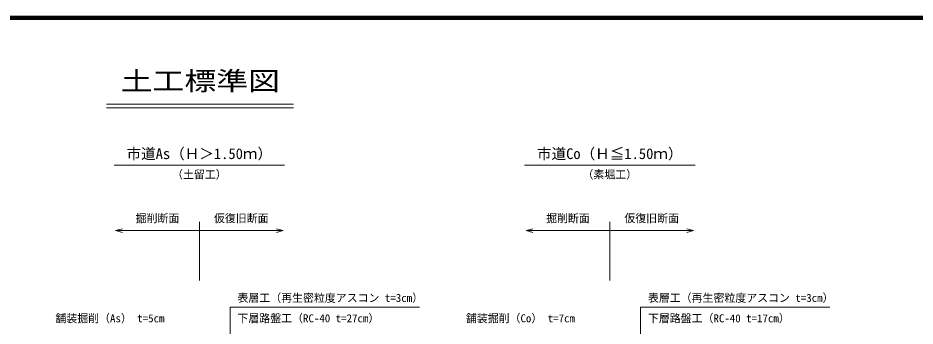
# Model space of a CAD drawing. Units: millimetres on the paper, scale 1:25. Extents: x 20 to 821, y 20 to 574.
# Drawn here: x 174.1 to 420.5, y 489.3 to 574 of the extents above; entities that cross this region are included whole.
import ezdxf
from ezdxf.enums import TextEntityAlignment as Align

# ---------------------------------------------------------------- set-up
doc = ezdxf.new("R2010")
doc.units = ezdxf.units.MM
for name, color, linetype, lineweight in [('6-4', 7, 'Continuous', 9), ('6-D', 7, 'Continuous', 18), ('7-7', 7, 'Continuous', 9), ('R-S-TTL-LINE', 7, 'Continuous', 18), ('R-枠', 7, 'Continuous', 140)]:
    doc.layers.add(name, color=color, linetype=linetype, lineweight=lineweight)
doc.layers.add('R-S-TTL-TXT', color=7, linetype='Continuous')
doc.styles.add('ＭＳ ゴシック', font='')
doc.styles.get('ＭＳ ゴシック').set_extended_font_data('MS Gothic')

msp = doc.modelspace()

# ---------------------------------------------------------------- linework, layer by layer
at = {"layer": '6-4'}
for p, q in [((247.365, 533.558), (200.527, 533.558)), ((360.085, 533.558), (313.247, 533.558))]:
    msp.add_line(p, q, dxfattribs=at)
at = {"layer": '6-D', "lineweight": 0}
for p, q in [((223.946, 501.886), (223.946, 517.965)), ((336.666, 501.886), (336.666, 517.965)), ((200.946, 515.565), (202.801, 516.062)), ((200.946, 515.565), (202.801, 515.068)), ((200.946, 515.565), (223.946, 515.565)), ((223.946, 515.565), (246.946, 515.565)), ((246.946, 515.565), (245.092, 516.062)), ((246.946, 515.565), (245.092, 515.068)), ((313.666, 515.565), (315.521, 516.062)), ((313.666, 515.565), (315.521, 515.068)), ((313.666, 515.565), (336.666, 515.565)), ((336.666, 515.565), (359.666, 515.565)), ((359.666, 515.565), (357.812, 516.062)), ((359.666, 515.565), (357.812, 515.068))]:
    msp.add_line(p, q, dxfattribs=at)
at = {"layer": '7-7'}
for p, q in [((284.417, 494.546), (232.417, 494.546)), ((232.417, 474.021), (232.417, 494.546)), ((397.137, 494.546), (345.137, 494.546)), ((345.137, 474.021), (345.137, 494.546))]:
    msp.add_line(p, q, dxfattribs=at)
at = {"layer": 'R-S-TTL-LINE'}
for p, q in [((198.49, 550.322), (249.814, 550.322)), ((198.49, 549.322), (249.814, 549.322))]:
    msp.add_line(p, q, dxfattribs=at)
at = {"layer": 'R-枠'}
msp.add_line((820.997, 573.989), (19.997, 573.989), dxfattribs=at)

# ---------------------------------------------------------------- texts
at = {"layer": '6-4', "style": 'ＭＳ ゴシック'}
for s, height, p in [('市道As（Ｈ＞1.50ｍ）', 2.933, (203.946, 534.34)), ('市道Co（Ｈ≦1.50ｍ）', 2.933, (316.666, 534.34)), ('（土留工）', 2.199, (216.446, 529.21)), ('（素堀工）', 2.199, (329.166, 529.21))]:
    msp.add_text(s, height=height, dxfattribs=at).set_placement(p, align=Align.BOTTOM_LEFT)
at = {"layer": '6-D', "style": 'ＭＳ ゴシック'}
for s, p in [('掘削断面', (206.446, 517.186)), ('仮復旧断面', (227.946, 517.186)), ('掘削断面', (319.166, 517.186)), ('仮復旧断面', (340.666, 517.186))]:
    msp.add_text(s, height=2.199, dxfattribs=at).set_placement(p, align=Align.BOTTOM_LEFT)
at = {"layer": '7-7', "style": 'ＭＳ ゴシック'}
for s, p in [('表層工（再生密粒度アスコン t=3cm）', (234.417, 495.311)), ('表層工（再生密粒度アスコン t=3cm）', (347.137, 495.311)), ('舗装掘削（As） t=5cm', (184.417, 489.711)), ('下層路盤工（RC-40 t=27cm）', (234.417, 489.711)), ('舗装掘削（Co） t=7cm', (297.137, 489.711)), ('下層路盤工（RC-40 t=17cm）', (347.137, 489.711))]:
    msp.add_text(s, height=2.199, dxfattribs=at).set_placement(p, align=Align.BOTTOM_LEFT)
at = {"layer": 'R-S-TTL-TXT', "style": 'ＭＳ ゴシック', "width": 1.25}
msp.add_text('土工標準図', height=5.132, dxfattribs=at).set_placement((202.326, 552.573), align=Align.BOTTOM_LEFT)

doc.saveas('drawing.dxf')
